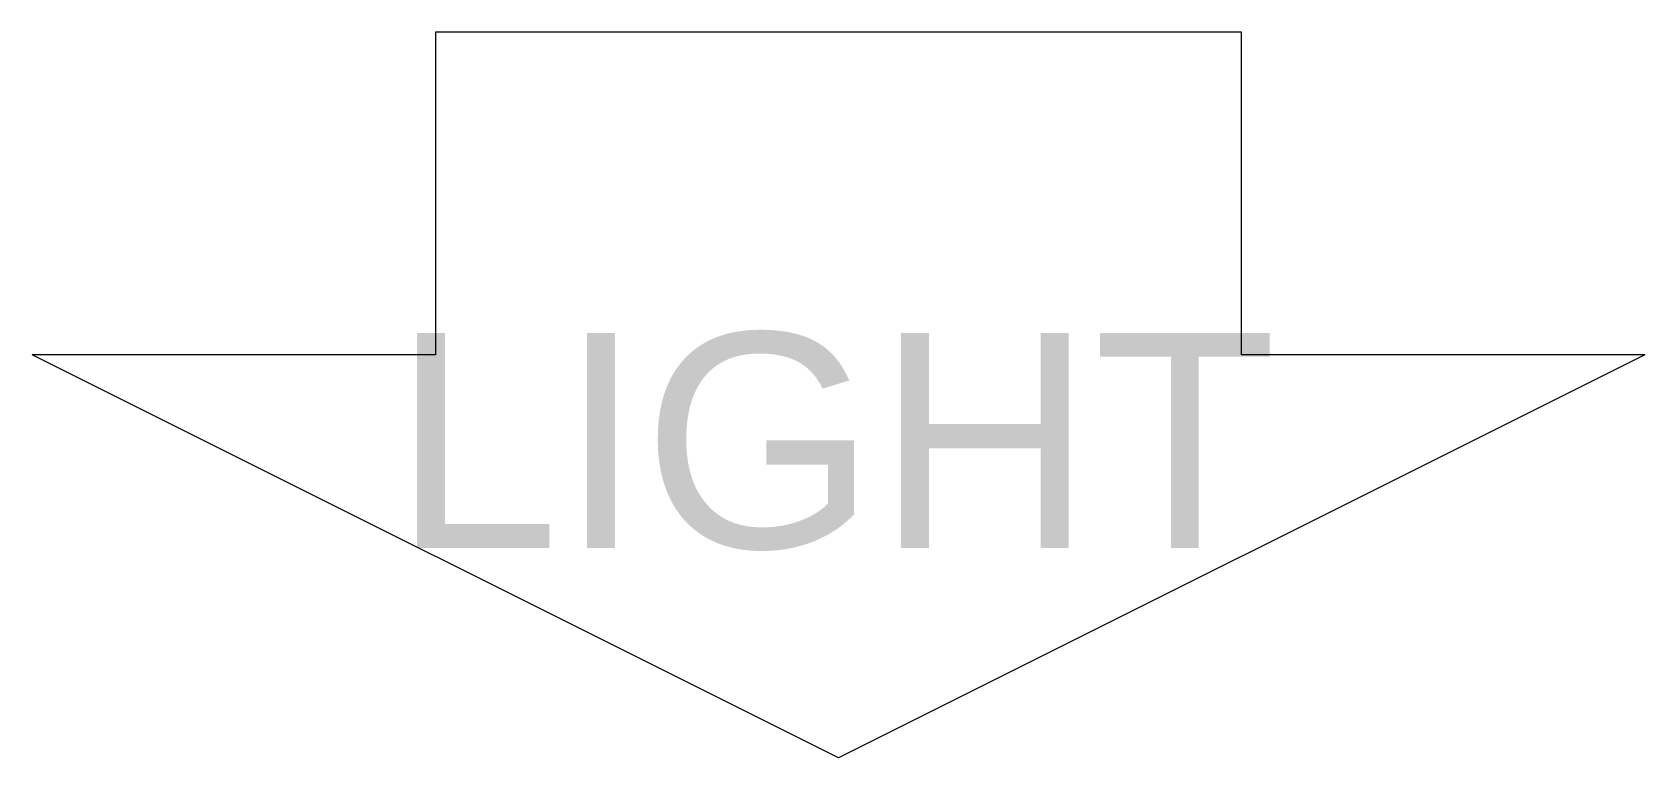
# Model space of a CAD drawing. Header units: inches. Extents: x -3.8 to 3.8, y 5.7 to 32.8.
# Drawn here: x -3.75 to 3.75, y 29.42 to 32.8 of the extents above.
import ezdxf

# ---------------------------------------------------------------- set-up
doc = ezdxf.new("R2010")
doc.units = ezdxf.units.IN
doc.header["$LTSCALE"] = 0.5
doc.header["$MEASUREMENT"] = 0
doc.layers.add('CUST DWG', color=7, linetype='CONTINUOUS', lineweight=20)
doc.styles.add('LSAD_Standard', font='arial.ttf')

msp = doc.modelspace()

# ---------------------------------------------------------------- linework, layer by layer
at = {"layer": 'CUST DWG', "ltscale": 0.5, "transparency": 16777216}
for p, q in [((1.875, 32.795), (-1.875, 32.795)), ((-1.875, 32.795), (-1.875, 31.295)), ((1.875, 31.295), (1.875, 32.795)), ((-1.875, 31.295), (-3.75, 31.295)), ((0, 29.42), (-3.75, 31.295)), ((3.75, 31.295), (0, 29.42)), ((3.75, 31.295), (1.875, 31.295))]:
    msp.add_line(p, q, dxfattribs=at)

# ---------------------------------------------------------------- texts
at = {"layer": 'CUST DWG', "ltscale": 0.5, "transparency": 16777216, "insert": (-0.019, 30.8889), "char_height": 1, "attachment_point": 5, "style": 'LSAD_Standard'}
msp.add_mtext_dynamic_manual_height_columns('LIGHT', width=3.54497, gutter_width=7.5, heights=[0], dxfattribs=at)

doc.saveas('drawing.dxf')
